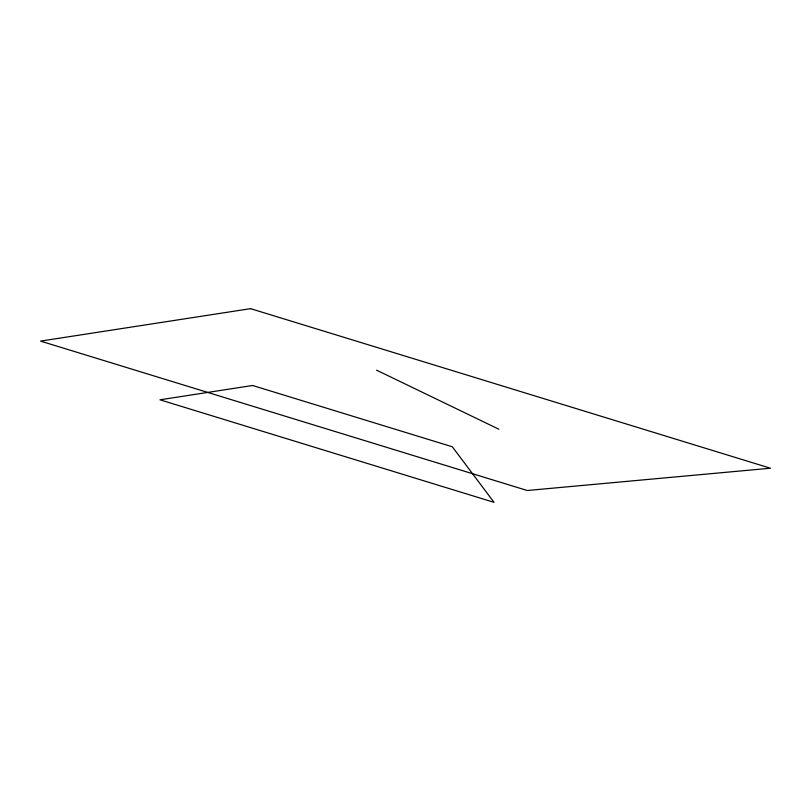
<?xml version="1.0" encoding="UTF-8"?>
<svg xmlns="http://www.w3.org/2000/svg" width="811" height="811" viewBox="0 0 811 811"><rect width="100%" height="100%" fill="white"/><g stroke="black" fill="none" stroke-linecap="round" stroke-linejoin="round"><path stroke-width="1.22" d="M376.537 370.151L498.877 429.222M250.589 308.656L40.55 341.107L527.262 490.503L770.45 468.221L250.589 308.656M252.616 385.489L159.96 399.803L494.041 502.344L452.315 446.78L252.616 385.489"/></g></svg>
